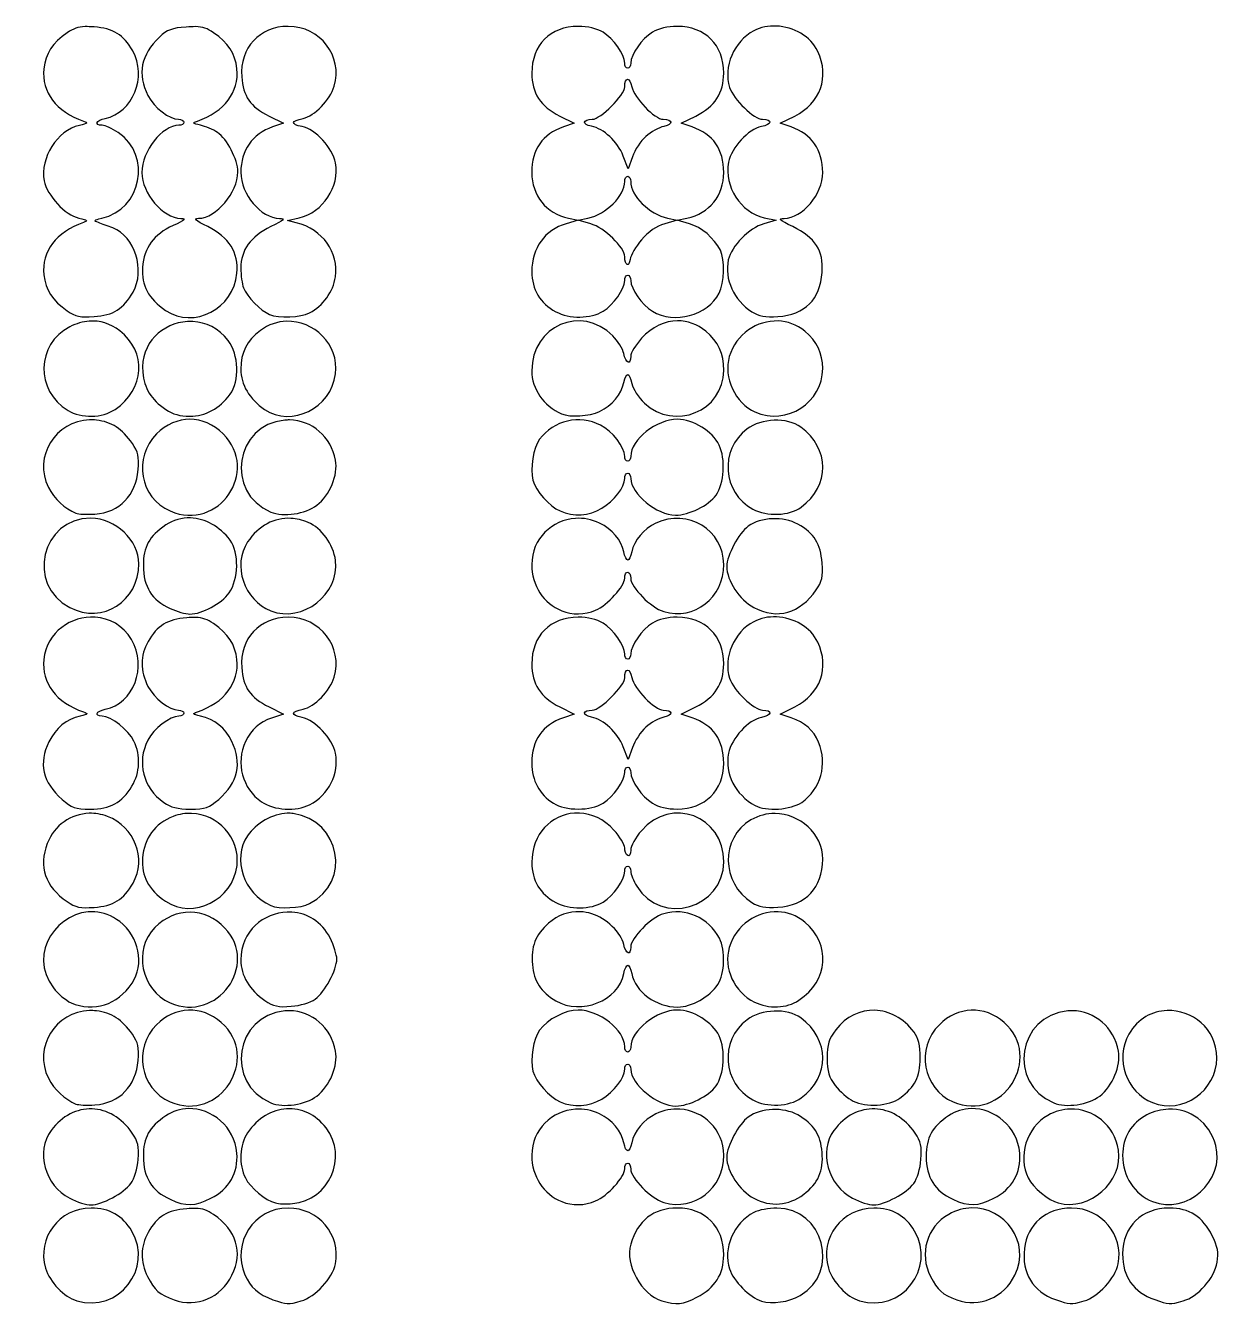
# Model space of a CAD drawing. Extents: x 1 to 209, y 3 to 284.
# Drawn here: x 40.3 to 81.46, y 239.68 to 283.86 of the extents above; entities that cross this region are included whole.
import ezdxf

# ---------------------------------------------------------------- set-up
doc = ezdxf.new("R2010")
doc.units = 0
doc.layers.add('Layer_1', color=7, linetype='CONTINUOUS')

msp = doc.modelspace()

# ---------------------------------------------------------------- linework, layer by layer
at = {"layer": 'Layer_1', "color": 7}
for points in [[(42.342703, 283.829262), (42.342703, 283.829262)], [(46.119079, 283.829262), (46.119079, 283.829262)], [(49.30731, 283.840287), (49.30731, 283.840287)], [(59.260605, 283.839735), (59.260605, 283.839735)], [(66.057639, 283.849657), (66.057639, 283.849657)], [(60.952284, 282.025135), (60.952284, 282.025135)], [(48.649159, 280.763403), (49.141944, 280.516458), (48.765466, 280.387474)], [(58.626705, 280.763403), (59.124452, 280.516458), (58.748524, 280.387474)], [(63.169269, 280.387474), (62.793341, 280.516458), (63.291091, 280.763403)], [(66.565859, 280.387474), (66.18938, 280.516458), (66.687127, 280.763403)], [(61.11875, 279.363867), (60.978189, 278.952109), (60.802904, 279.389774)], [(49.586775, 277.101129), (49.278094, 277.180504), (49.6882, 277.272005)], [(59.687243, 277.063646), (59.260605, 277.183811), (58.844437, 277.065851)], [(58.92877, 277.256571), (59.260605, 277.183811), (59.592986, 277.256571)], [(62.657191, 277.183811), (62.225592, 277.061992)], [(62.32536, 277.256571), (62.657191, 277.183811), (62.989023, 277.256571)], [(63.073909, 277.065851), (62.657191, 277.183811), (62.657191, 277.183811)], [(65.643125, 277.273659), (66.053231, 277.18326), (65.62714, 277.063095)], [(42.48216, 273.724384), (42.48216, 273.724384)], [(46.03695, 273.711155), (46.03695, 273.711155)], [(49.248328, 273.719423), (49.248328, 273.719423)], [(62.669318, 273.734857), (62.669318, 273.734857)], [(66.114414, 273.729345), (66.114414, 273.729345)], [(42.49043, 270.337166), (42.49043, 270.337166)], [(45.93332, 270.355356), (45.93332, 270.355356)], [(49.349203, 270.331654), (49.349203, 270.331654)], [(62.669869, 270.35701), (62.669869, 270.35701)], [(65.984326, 270.320629), (65.984326, 270.320629)], [(42.536731, 266.960972), (42.536731, 266.960972)], [(45.958125, 266.968688), (45.958125, 266.968688)], [(49.40377, 266.95546), (49.40377, 266.95546)], [(59.170756, 266.95546), (59.170756, 266.95546)], [(65.92259, 266.942783), (65.92259, 266.942783)], [(42.681703, 263.563282), (42.681703, 263.563282)], [(46.127348, 263.553359), (46.127348, 263.553359)], [(49.30731, 263.564383), (49.30731, 263.564383)], [(59.260605, 263.563832), (59.260605, 263.563832)], [(66.057639, 263.573755), (66.057639, 263.573755)], [(60.952284, 261.749231), (60.952284, 261.749231)], [(48.649159, 260.4875), (49.141944, 260.240556), (48.765466, 260.111572)], [(58.626705, 260.4875), (59.124452, 260.240556), (58.748524, 260.111572)], [(63.169269, 260.111572), (62.793341, 260.240556), (63.291091, 260.4875)], [(66.565859, 260.111572), (66.18938, 260.240556), (66.687127, 260.4875)], [(61.11875, 259.087966), (60.978189, 258.676206), (60.802904, 259.113871)], [(42.476098, 256.834046), (42.476098, 256.834046)], [(45.992299, 256.831289), (45.992299, 256.831289)], [(49.27534, 256.8368), (49.27534, 256.8368)], [(59.302495, 256.843416), (59.302495, 256.843416)], [(66.013542, 256.826327), (66.013542, 256.826327)], [(42.67178, 253.451787), (42.67178, 253.451787)], [(45.947652, 253.440764), (45.947652, 253.440764)], [(49.27644, 253.442418), (49.27644, 253.442418)], [(59.330057, 253.455095), (59.330057, 253.455095)], [(66.114414, 253.454545), (66.114414, 253.454545)], [(59.253436, 250.082209), (59.253436, 250.082209)], [(42.49043, 250.063467), (42.49043, 250.063467)], [(45.886466, 250.075594), (45.886466, 250.075594)], [(49.349203, 250.057955), (49.349203, 250.057955)], [(65.984326, 250.046381), (65.984326, 250.046381)], [(69.433282, 250.07339), (69.433282, 250.07339)], [(72.747739, 250.075594), (72.747739, 250.075594)], [(76.210473, 250.057955), (76.210473, 250.057955)], [(79.464848, 250.06402), (79.464848, 250.06402)], [(42.575869, 246.690031), (42.575869, 246.690031)], [(45.880954, 246.700504), (45.880954, 246.700504)], [(49.252186, 246.691132), (49.252186, 246.691132)], [(62.74704, 246.680658), (62.74704, 246.680658)], [(65.92259, 246.667981), (65.92259, 246.667981)], [(69.43714, 246.690031), (69.43714, 246.690031)], [(72.741674, 246.700504), (72.741674, 246.700504)], [(76.147634, 246.684519), (76.147634, 246.684519)], [(79.513907, 246.680658), (79.513907, 246.680658)], [(42.542243, 243.287379), (42.542243, 243.287379)], [(46.127348, 243.276353), (46.127348, 243.276353)], [(49.30731, 243.287379), (49.30731, 243.287379)], [(62.657191, 243.286826), (62.657191, 243.286826)], [(66.075828, 243.287379), (66.075828, 243.287379)], [(69.402966, 243.287379), (69.402966, 243.287379)], [(72.759866, 243.292341), (72.759866, 243.292341)], [(76.185669, 243.287379), (76.185669, 243.287379)], [(79.545877, 243.289033), (79.545877, 243.289033)]]:
    msp.add_lwpolyline(points, dxfattribs=at)
for points in [[(42.342703, 283.829262), (42.08515, 283.823925), (41.940034, 283.766991), (41.723138, 283.618147)], [(42.644771, 283.818789), (42.527127, 283.82701), (42.428555, 283.83104), (42.342703, 283.829262)], [(43.970993, 283.00299), (43.657444, 283.554396), (43.302547, 283.772815), (42.644771, 283.818789)], [(45.804336, 283.817135), (45.322357, 283.78341), (45.153656, 283.719798), (44.89483, 283.473728)], [(46.119079, 283.829262), (46.030425, 283.830532), (45.927772, 283.825771), (45.804336, 283.817135)], [(46.746914, 283.618147), (46.52748, 283.7697), (46.385045, 283.825442), (46.119079, 283.829262)], [(49.30731, 283.840287), (48.327237, 283.840287), (47.642836, 283.098311), (47.713194, 282.112227)], [(50.88599, 281.783702), (51.19556, 282.816974), (50.409952, 283.840287), (49.30731, 283.840287)], [(59.260605, 283.839735), (58.300287, 283.839735), (57.665936, 283.201716), (57.665936, 282.234596)], [(60.111129, 283.635234), (59.894495, 283.767314), (59.592921, 283.839735), (59.260605, 283.839735)], [(62.657191, 283.839735), (62.324846, 283.839735), (62.023823, 283.767314), (61.807217, 283.635234)], [(64.251857, 282.234596), (64.251292, 283.201716), (63.617509, 283.839735), (62.657191, 283.839735)], [(65.281528, 283.686497), (64.60823, 283.33832), (64.224608, 282.437943), (64.453603, 281.744015)], [(66.057639, 283.849657), (65.789387, 283.860689), (65.520031, 283.809829), (65.281528, 283.686497)], [(67.479223, 282.982044), (67.233332, 283.500234), (66.647797, 283.825385), (66.057639, 283.849657)], [(41.723138, 283.618147), (41.22002, 283.272932), (40.977425, 282.899641), (40.922222, 282.385629)], [(44.89483, 283.473728), (44.250545, 282.861193), (44.119789, 282.203111), (44.496301, 281.4651)], [(47.547829, 282.385629), (47.492655, 282.899641), (47.250031, 283.272932), (46.746914, 283.618147)], [(60.85582, 282.579657), (60.855256, 282.871955), (60.472063, 283.415157), (60.111129, 283.635234)], [(61.807217, 283.635234), (61.446255, 283.415157), (61.062526, 282.871955), (61.062526, 282.579657)], [(43.028416, 280.681823), (43.970699, 280.870093), (44.475691, 282.11543), (43.970993, 283.00299)], [(66.687127, 280.763403), (67.572684, 281.202569), (67.895106, 282.105631), (67.479223, 282.982044)], [(40.922222, 282.385629), (40.836709, 281.589114), (41.351299, 280.90861), (42.279866, 280.589219)], [(46.190738, 280.589219), (47.119334, 280.90861), (47.633342, 281.589114), (47.547829, 282.385629)], [(60.958897, 282.399961), (60.902311, 282.399961), (60.85582, 282.480597), (60.85582, 282.579657)], [(61.062526, 282.579657), (61.062328, 282.480597), (61.01551, 282.399961), (60.958897, 282.399961)], [(47.713194, 282.112227), (47.761511, 281.435204), (48.002842, 281.087309), (48.649159, 280.763403)], [(57.665936, 282.234596), (57.665372, 281.552183), (57.966926, 281.090583), (58.626705, 280.763403)], [(60.85582, 281.762756), (60.85582, 281.936309), (60.899779, 282.023854), (60.952284, 282.025135)], [(60.952284, 282.025135), (61.004786, 282.026405), (61.066003, 281.941568), (61.100561, 281.768819)], [(63.291091, 280.763403), (63.95087, 281.090583), (64.251857, 281.552183), (64.251857, 282.234596)], [(44.496301, 281.4651), (44.709661, 281.046846), (45.220571, 280.650404), (45.547469, 280.650404)], [(49.81608, 280.681272), (50.208172, 280.760491), (50.745105, 281.313492), (50.88599, 281.783702)], [(59.743467, 280.650404), (60.020186, 280.650404), (60.85582, 281.486009), (60.85582, 281.762756)], [(61.100561, 281.768819), (61.177805, 281.38257), (61.881933, 280.650404), (62.17598, 280.650404)], [(64.453603, 281.744015), (64.590961, 281.32785), (65.291919, 280.650404), (65.584697, 280.650404)], [(42.279866, 280.589219), (42.453941, 280.52936), (42.432368, 280.506417), (42.14151, 280.440942)], [(42.924786, 280.444249), (42.636976, 280.444249), (42.713032, 280.618746), (43.028416, 280.681823)], [(45.547469, 280.650404), (45.646529, 280.650206), (45.727166, 280.603912), (45.727166, 280.547326)], [(46.295468, 280.447556), (46.024789, 280.509081), (46.011555, 280.527581), (46.190738, 280.589219)], [(49.78411, 280.401254), (49.384653, 280.476184), (49.398363, 280.596887), (49.81608, 280.681272)], [(59.711497, 280.411176), (59.386292, 280.4762), (59.409485, 280.650404), (59.743467, 280.650404)], [(62.17598, 280.650404), (62.513179, 280.650404), (62.529113, 280.475181), (62.19803, 280.408971)], [(65.584697, 280.650404), (65.936543, 280.650404), (65.909249, 280.469157), (65.547215, 280.401254)], [(42.14151, 280.440942), (41.387214, 280.271157), (40.787879, 279.325944), (40.935453, 278.539249)], [(42.908251, 277.252162), (44.278609, 277.562747), (44.634497, 279.406244), (43.476003, 280.193446)], [(43.476003, 280.193446), (43.272831, 280.331509), (43.024834, 280.444249), (42.924786, 280.444249)], [(45.559596, 280.444249), (44.982508, 280.444249), (44.286839, 279.559647), (44.286842, 278.827535)], [(45.727166, 280.547326), (45.727166, 280.490713), (45.651968, 280.444249), (45.559596, 280.444249)], [(46.882513, 280.196202), (46.730818, 280.295601), (46.466466, 280.408694), (46.295468, 280.447556)], [(47.579799, 278.849032), (47.579799, 279.265536), (47.208931, 279.982334), (46.882513, 280.196202)], [(48.765466, 280.387474), (48.085367, 280.153653), (47.682878, 279.575007), (47.682878, 278.831944)], [(50.932292, 279.153854), (50.836929, 279.662108), (50.234367, 280.316785), (49.78411, 280.401254)], [(58.748524, 280.387474), (58.026599, 280.139288), (57.665939, 279.619142), (57.665936, 278.828637)], [(60.802904, 279.389774), (60.602244, 279.891143), (60.137963, 280.32586), (59.711497, 280.411176)], [(62.19803, 280.408971), (62.032337, 280.375839), (61.753284, 280.219991), (61.577911, 280.062257)], [(64.251857, 278.828637), (64.252421, 279.619142), (63.891166, 280.139288), (63.169269, 280.387474)], [(65.547215, 280.401254), (65.099271, 280.317209), (64.511329, 279.679273), (64.416672, 279.1748)], [(67.648447, 278.82533), (67.648447, 279.594894), (67.266165, 280.14671), (66.565859, 280.387474)], [(61.577911, 280.062257), (61.402539, 279.904551), (61.196051, 279.590294), (61.11875, 279.363867)], [(44.286842, 278.827535), (44.287686, 278.112496), (45.00646, 277.264659), (45.62464, 277.248854)], [(46.235386, 277.252162), (46.833556, 277.256282), (47.579799, 278.142545), (47.579799, 278.849032)], [(47.682878, 278.831944), (47.682878, 278.076323), (48.369276, 277.25841), (49.010203, 277.250508)], [(49.6882, 277.272005), (50.495468, 277.452119), (51.084438, 278.342804), (50.932292, 279.153854)], [(57.665936, 278.828637), (57.666503, 278.030174), (58.150035, 277.428106), (58.92877, 277.256571)], [(62.989023, 277.256571), (63.767758, 277.428106), (64.251857, 278.030174), (64.251857, 278.828637)], [(64.416672, 279.1748), (64.259587, 278.337391), (64.83072, 277.452419), (65.643125, 277.273659)], [(66.321119, 277.250508), (66.95928, 277.258382), (67.648447, 278.076227), (67.648447, 278.82533)], [(40.935453, 278.539249), (41.029571, 278.037571), (41.654992, 277.36632), (42.127178, 277.26043)], [(59.592986, 277.256571), (60.221749, 277.395058), (60.85582, 278.025607), (60.85582, 278.514444)], [(60.85582, 278.514444), (60.856018, 278.613504), (60.902311, 278.694692), (60.958897, 278.694692)], [(60.958897, 278.694692), (61.01551, 278.694692), (61.062526, 278.613504), (61.062526, 278.514444)], [(61.062526, 278.514444), (61.063655, 278.025607), (61.696625, 277.395058), (62.32536, 277.256571)], [(42.279866, 277.108845), (41.351299, 276.789483), (40.836709, 276.108951), (40.922222, 275.312435)], [(42.127178, 277.26043), (42.426786, 277.193233), (42.451994, 277.168056), (42.279866, 277.108845)], [(42.794149, 277.104436), (42.614429, 277.170391), (42.628795, 277.188859), (42.908251, 277.252162)], [(43.289141, 276.92033), (43.130024, 276.979936), (42.907376, 277.062893), (42.794149, 277.104436)], [(45.62464, 277.248854), (45.828263, 277.243633), (45.772606, 277.192229), (45.357852, 277.003563)], [(46.549028, 276.966081), (46.117623, 277.183279), (46.043588, 277.252162), (46.235386, 277.252162)], [(49.010203, 277.250508), (49.228163, 277.247827), (49.172695, 277.195403), (48.711996, 276.967734)], [(50.929534, 275.243533), (51.055688, 276.084809), (50.489011, 276.868803), (49.586775, 277.101129)], [(58.844437, 277.065851), (58.119521, 276.861296), (57.665936, 276.228889), (57.665936, 275.423229)], [(60.85582, 275.933103), (60.85582, 276.253426), (60.154687, 276.931876), (59.687243, 277.063646)], [(62.225592, 277.061992), (61.936904, 276.980656), (61.675289, 276.8009), (61.434046, 276.519045)], [(64.136654, 276.154141), (63.917311, 276.581058), (63.489058, 276.9487), (63.073909, 277.065851)], [(65.62714, 277.063095), (65.124813, 276.92173), (64.513985, 276.300284), (64.409506, 275.824514)], [(66.619326, 276.967734), (66.158598, 277.195403), (66.103159, 277.247685), (66.321119, 277.250508)], [(43.98312, 274.716571), (44.412126, 275.471487), (44.044791, 276.63729), (43.289141, 276.92033)], [(45.357852, 277.003563), (44.690566, 276.700061), (44.365195, 276.254093), (44.309992, 275.565443)], [(47.547279, 275.368107), (47.606771, 276.082073), (47.286108, 276.594959), (46.549028, 276.966081)], [(48.711996, 276.967734), (48.015866, 276.623734), (47.682878, 276.163936), (47.682878, 275.547253)], [(67.62695, 275.396771), (67.679528, 276.149034), (67.402606, 276.580667), (66.619326, 276.967734)], [(61.434046, 276.519045), (61.235757, 276.287368), (61.059348, 275.98311), (61.042132, 275.842704)], [(64.096965, 274.679088), (64.27976, 275.032572), (64.301161, 275.833903), (64.136654, 276.154141)], [(61.042132, 275.842704), (61.007419, 275.560623), (60.85582, 275.634202), (60.85582, 275.933103)], [(64.409506, 275.824514), (64.265996, 275.171141), (64.600622, 274.435988), (65.218688, 274.047396)], [(40.922222, 275.312435), (40.977425, 274.798424), (41.22002, 274.42516), (41.723138, 274.079917)], [(44.309992, 275.565443), (44.261253, 274.957592), (44.513881, 274.487874), (45.102089, 274.091493)], [(45.102089, 274.091493), (46.072651, 273.437443), (47.446102, 274.154665), (47.547279, 275.368107)], [(47.682878, 275.547253), (47.682878, 275.304598), (47.723902, 274.998668), (47.773827, 274.867604)], [(57.665936, 275.423229), (57.665936, 274.816113), (57.955682, 274.330974), (58.487248, 274.048498)], [(60.85582, 275.118407), (60.856018, 275.217467), (60.902311, 275.298655), (60.958897, 275.298655)], [(60.958897, 275.298655), (61.01551, 275.298655), (61.062526, 275.217467), (61.062526, 275.118407)], [(66.109452, 273.882583), (67.034661, 273.94168), (67.562039, 274.467977), (67.62695, 275.396771)], [(47.773827, 274.867604), (47.884007, 274.578609), (48.378257, 274.070023), (48.660733, 273.954792)], [(50.042631, 274.00826), (50.499154, 274.244338), (50.853758, 274.738158), (50.929534, 275.243533)], [(60.111129, 274.06283), (60.472063, 274.282907), (60.85582, 274.826138), (60.85582, 275.118407)], [(61.062526, 275.118407), (61.06309, 274.826138), (61.446255, 274.282907), (61.807217, 274.06283)], [(42.644771, 273.879275), (43.30932, 273.925701), (43.657492, 274.143604), (43.98312, 274.716571)], [(61.807217, 274.06283), (62.54774, 273.611302), (63.706115, 273.923241), (64.096965, 274.679088)], [(41.723138, 274.079917), (42.012331, 273.881967), (42.174194, 273.846396), (42.644771, 273.879275)], [(48.660733, 273.954792), (48.995957, 273.818027), (49.729477, 273.84632), (50.042631, 274.00826)], [(60.444064, 273.223329), (59.367386, 274.299979), (57.665939, 273.564562), (57.665936, 272.022782)], [(58.487248, 274.048498), (58.961381, 273.796502), (59.684494, 273.802706), (60.111129, 274.06283)], [(65.218688, 274.047396), (65.462359, 273.894093), (65.67514, 273.854925), (66.109452, 273.882583)], [(41.816294, 273.528151), (40.65447, 272.930574), (40.619852, 271.347015), (41.753454, 270.655768)], [(42.48216, 273.724384), (42.263131, 273.708633), (42.039876, 273.643149), (41.816294, 273.528151)], [(43.525062, 273.392001), (43.20098, 273.639192), (42.847212, 273.750634), (42.48216, 273.724384)], [(45.847881, 273.710603), (45.009568, 273.660059), (44.230677, 272.980437), (44.317708, 271.970417)], [(46.03695, 273.711155), (45.973735, 273.714566), (45.910757, 273.714394), (45.847881, 273.710603)], [(47.247418, 273.057413), (46.922117, 273.483902), (46.47944, 273.687272), (46.03695, 273.711155)], [(49.248328, 273.719423), (48.940686, 273.711365), (48.629308, 273.612296), (48.352052, 273.40082)], [(50.931188, 271.910334), (51.064665, 272.948326), (50.171263, 273.743595), (49.248328, 273.719423)], [(62.669318, 273.734857), (62.231606, 273.730942), (61.788015, 273.527549), (61.433493, 273.135135)], [(63.635599, 273.377118), (63.346624, 273.620272), (63.00976, 273.737902), (62.669318, 273.734857)], [(66.114414, 273.729345), (65.401845, 273.754293), (64.677516, 273.291196), (64.44313, 272.508954)], [(67.031636, 273.377118), (66.759822, 273.605833), (66.438309, 273.718004), (66.114414, 273.729345)], [(43.368516, 270.693802), (44.388524, 271.381182), (44.463648, 272.676116), (43.525062, 273.392001)], [(47.313012, 271.213598), (47.647868, 271.665492), (47.615718, 272.57456), (47.247418, 273.057413)], [(48.352052, 273.40082), (47.887007, 273.046123), (47.682878, 272.641357), (47.682878, 272.075699)], [(60.822747, 272.608173), (60.790235, 272.770761), (60.619688, 273.047674), (60.444064, 273.223329)], [(61.433493, 273.135135), (61.229164, 272.908962), (61.061975, 272.631383), (61.061975, 272.518325)], [(64.251857, 272.034909), (64.252704, 272.615497), (64.071181, 273.010596), (63.635599, 273.377118)], [(67.648447, 272.100504), (67.648447, 272.618692), (67.453473, 273.022139), (67.031636, 273.377118)], [(61.061975, 272.518325), (61.061975, 272.207457), (60.89, 272.271962), (60.822747, 272.608173)], [(64.44313, 272.508954), (64.231859, 271.803794), (64.650307, 270.900052), (65.323971, 270.60671)], [(44.317708, 271.970417), (44.365376, 271.417064), (44.600024, 271.037799), (45.108701, 270.691597)], [(47.682878, 272.075699), (47.682878, 271.544049), (47.977227, 271.045381), (48.498125, 270.694353)], [(48.498125, 270.694353), (49.432168, 270.064913), (50.78051, 270.738689), (50.931188, 271.910334)], [(57.665936, 272.022782), (57.665942, 271.395148), (58.062351, 270.823146), (58.691199, 270.544423)], [(60.824401, 271.615434), (60.900064, 271.993781), (61.020748, 271.977537), (61.100561, 271.578503)], [(61.528302, 270.913737), (62.560615, 269.940155), (64.249035, 270.635595), (64.251857, 272.034909)], [(65.323971, 270.60671), (66.415579, 270.13142), (67.648447, 270.923665), (67.648447, 272.100504)], [(59.994269, 270.627656), (60.414332, 270.82699), (60.745604, 271.221423), (60.824401, 271.615434)], [(61.100561, 271.578503), (61.136036, 271.401126), (61.328658, 271.102036), (61.528302, 270.913737)], [(45.93332, 270.460087), (46.47022, 270.460087), (46.948014, 270.720979), (47.313012, 271.213598)], [(41.753454, 270.655768), (42.205094, 270.380376), (42.928757, 270.397441), (43.368516, 270.693802)], [(45.108701, 270.691597), (45.342466, 270.53248), (45.600665, 270.460087), (45.93332, 270.460087)], [(60.026242, 270.154162), (59.301213, 270.524043), (58.415301, 270.318768), (57.934931, 269.669093)], [(58.691199, 270.544423), (58.980533, 270.416181), (59.637236, 270.45821), (59.994269, 270.627656)], [(42.49043, 270.337166), (41.336417, 270.306096), (40.542241, 269.075258), (41.082626, 268.015998)], [(42.725797, 270.327244), (42.645957, 270.336244), (42.567363, 270.339237), (42.49043, 270.337166)], [(43.961073, 269.523572), (43.615999, 270.026351), (43.243562, 270.268908), (42.725797, 270.327244)], [(45.93332, 270.355356), (45.52812, 270.355356), (45.122781, 270.188085), (44.788997, 269.854301)], [(47.077644, 269.854301), (46.74386, 270.188085), (46.338521, 270.355356), (45.93332, 270.355356)], [(49.193207, 270.32559), (47.475518, 270.175392), (47.119444, 267.842874), (48.711996, 267.173189)], [(49.349203, 270.331654), (49.297663, 270.332105), (49.24563, 270.330185), (49.193207, 270.32559)], [(50.934496, 268.950859), (50.78268, 269.76022), (50.122277, 270.324705), (49.349203, 270.331654)], [(60.85582, 269.084254), (60.85582, 269.396024), (60.42601, 269.950229), (60.026242, 270.154162)], [(62.669869, 270.35701), (61.945602, 270.35701), (61.061975, 269.657644), (61.061975, 269.084254)], [(64.095864, 269.471758), (63.874348, 269.938553), (63.200334, 270.35701), (62.669869, 270.35701)], [(65.051119, 270.023524), (64.10003, 269.2981), (64.206001, 267.839761), (65.251211, 267.27241)], [(65.984326, 270.320629), (65.640227, 270.308316), (65.292532, 270.20766), (65.051119, 270.023524)], [(66.894936, 270.08967), (66.668989, 270.257098), (66.328425, 270.332941), (65.984326, 270.320629)], [(66.909817, 267.341312), (67.904876, 268.078307), (67.898199, 269.346297), (66.894936, 270.08967)], [(44.158408, 268.628398), (44.194307, 269.075775), (44.15869, 269.235451), (43.961073, 269.523572)], [(44.788997, 269.854301), (43.975463, 269.040767), (44.220776, 267.660756), (45.259185, 267.208467)], [(45.259185, 267.208467), (46.917777, 266.486006), (48.354954, 268.576965), (47.077644, 269.854301)], [(57.934931, 269.669093), (57.721599, 269.380775), (57.604022, 268.661762), (57.704522, 268.261289)], [(60.958897, 268.916133), (60.902311, 268.916133), (60.85582, 268.991882), (60.85582, 269.084254)], [(61.061975, 269.084254), (61.061975, 268.991882), (61.01551, 268.916133), (60.958897, 268.916133)], [(63.987827, 267.752518), (64.268864, 268.14015), (64.322517, 268.994097), (64.095864, 269.471758)], [(50.293434, 267.405802), (50.733108, 267.74117), (51.028137, 268.451837), (50.934496, 268.950859)], [(42.673434, 267.102634), (43.517843, 267.161308), (44.087627, 267.746905), (44.158408, 268.628398)], [(57.704522, 268.261289), (57.794579, 267.902471), (58.26637, 267.370463), (58.638282, 267.208467)], [(60.064275, 267.301623), (60.485717, 267.556752), (60.85527, 268.033213), (60.85527, 268.324128)], [(60.85527, 268.324128), (60.855552, 268.423188), (60.902311, 268.504375), (60.958897, 268.504375)], [(60.958897, 268.504375), (61.01551, 268.504375), (61.062526, 268.423188), (61.062526, 268.324128)], [(61.062526, 268.324128), (61.064501, 267.802243), (61.963368, 267.064048), (62.598763, 267.064048)], [(41.082626, 268.015998), (41.280577, 267.627971), (41.641251, 267.288737), (42.022449, 267.131849)], [(62.598763, 267.064048), (63.052209, 267.063484), (63.732754, 267.400728), (63.987827, 267.752518)], [(48.711996, 267.173189), (49.142469, 266.992172), (49.896347, 267.102924), (50.293434, 267.405802)], [(64.25241, 265.374023), (64.25241, 266.554671), (63.012619, 267.310208), (61.923524, 266.793403)], [(65.251211, 267.27241), (65.735223, 267.009689), (66.505252, 267.041648), (66.909817, 267.341312)], [(42.536731, 266.960972), (40.840067, 266.960972), (40.302454, 264.671007), (41.816294, 263.892356)], [(42.022449, 267.131849), (42.107369, 267.096854), (42.400327, 267.083725), (42.673434, 267.102634)], [(44.183763, 265.398827), (44.183763, 266.203302), (43.384639, 266.960972), (42.536731, 266.960972)], [(45.958125, 266.968688), (45.659985, 266.980542), (45.364902, 266.903842), (45.108701, 266.729463)], [(47.313012, 266.206908), (46.96094, 266.682083), (46.455022, 266.948938), (45.958125, 266.968688)], [(49.40377, 266.95546), (48.828565, 266.987354), (48.293381, 266.704822), (47.916592, 266.145725)], [(49.988061, 266.817104), (49.791832, 266.899098), (49.595507, 266.944829), (49.40377, 266.95546)], [(59.170756, 266.95546), (58.362681, 266.905665), (57.665939, 266.259509), (57.665936, 265.374023)], [(58.638282, 267.208467), (59.110016, 267.003009), (59.626576, 267.036644), (60.064275, 267.301623)], [(59.994269, 266.793403), (59.721993, 266.922604), (59.440112, 266.972058), (59.170756, 266.95546)], [(65.92259, 266.942783), (65.612253, 266.929236), (65.308107, 266.842126), (65.093562, 266.685916)], [(66.789653, 266.760329), (66.549651, 266.896713), (66.23293, 266.956324), (65.92259, 266.942783)], [(45.108701, 266.729463), (44.529525, 266.335311), (44.338105, 265.987537), (44.338105, 265.332132)], [(50.932292, 265.510725), (50.859591, 266.062329), (50.454941, 266.622032), (49.988061, 266.817104)], [(60.824401, 265.805625), (60.745604, 266.199635), (60.414332, 266.594069), (59.994269, 266.793403)], [(61.923524, 266.793403), (61.503436, 266.594069), (61.172192, 266.199635), (61.093395, 265.805625)], [(65.093562, 266.685916), (64.762967, 266.44518), (64.355486, 265.684405), (64.355486, 265.308428)], [(67.62695, 265.421981), (67.580524, 266.086526), (67.36262, 266.434729), (66.789653, 266.760329)], [(47.281042, 264.40168), (47.613471, 264.867798), (47.629693, 265.779486), (47.313012, 266.206908)], [(47.916592, 266.145725), (47.384095, 265.355531), (47.789722, 264.150979), (48.711996, 263.783215)], [(60.958897, 265.520095), (60.91645, 265.520095), (60.85584, 265.648484), (60.824401, 265.805625)], [(61.093395, 265.805625), (61.061984, 265.648484), (61.001371, 265.520095), (60.958897, 265.520095)], [(41.816294, 263.892356), (42.938692, 263.31507), (44.183763, 264.107378), (44.183763, 265.398827)], [(44.338105, 265.332132), (44.338105, 264.615147), (44.630286, 264.147045), (45.254223, 263.863693)], [(48.711996, 263.783215), (49.793471, 263.351979), (51.084381, 264.356436), (50.932292, 265.510725)], [(57.665936, 265.374023), (57.665942, 264.653114), (58.066576, 264.033828), (58.695057, 263.783215)], [(60.85582, 264.906042), (60.85582, 265.017294), (60.902311, 265.108339), (60.958897, 265.108339)], [(60.958897, 265.108339), (61.01551, 265.108339), (61.061975, 265.015764), (61.061975, 264.902734)], [(62.195273, 263.75786), (63.245873, 263.443098), (64.25241, 264.23376), (64.25241, 265.374023)], [(64.355486, 265.308428), (64.355486, 264.821398), (64.790216, 264.162237), (65.28704, 263.896214)], [(67.426307, 264.500347), (67.624257, 264.789569), (67.659829, 264.951398), (67.62695, 265.421981)], [(59.857569, 263.806368), (60.263066, 263.975786), (60.85582, 264.628956), (60.85582, 264.906042)], [(61.061975, 264.902734), (61.061975, 264.587689), (61.751873, 263.890702), (62.195273, 263.75786)], [(45.93332, 263.67187), (46.354057, 263.67187), (47.016515, 264.030811), (47.281042, 264.40168)], [(65.28704, 263.896214), (66.08268, 263.470205), (66.872615, 263.693417), (67.426307, 264.500347)], [(45.254223, 263.863693), (45.486238, 263.75834), (45.791814, 263.67187), (45.93332, 263.67187)], [(58.695057, 263.783215), (59.060788, 263.637362), (59.472308, 263.6454), (59.857569, 263.806368)], [(42.681703, 263.563282), (41.872146, 263.612391), (41.025163, 263.068524), (40.922222, 262.109727)], [(43.929653, 262.79599), (43.639565, 263.290994), (43.167435, 263.533815), (42.681703, 263.563282)], [(45.825833, 263.542886), (45.168086, 263.496912), (44.813186, 263.278494), (44.499609, 262.727089)], [(46.127348, 263.553359), (46.041496, 263.555052), (45.943486, 263.551098), (45.825833, 263.542886)], [(46.746914, 263.342243), (46.53002, 263.490728), (46.384907, 263.547909), (46.127348, 263.553359)], [(47.547829, 262.109727), (47.492626, 262.623739), (47.250031, 262.997028), (46.746914, 263.342243)], [(49.30731, 263.564383), (48.327237, 263.564383), (47.642836, 262.822466), (47.713194, 261.836325)], [(50.88599, 261.507798), (51.19556, 262.541042), (50.409952, 263.564383), (49.30731, 263.564383)], [(59.260605, 263.563832), (58.300287, 263.563832), (57.665939, 262.925813), (57.665936, 261.958693)], [(60.111129, 263.359331), (59.894495, 263.491411), (59.592921, 263.563832), (59.260605, 263.563832)], [(60.85582, 262.303755), (60.855256, 262.596025), (60.472063, 263.139283), (60.111129, 263.359331)], [(61.807217, 263.359331), (61.446255, 263.139283), (61.062526, 262.596025), (61.062526, 262.303755)], [(62.657191, 263.563832), (62.324846, 263.563832), (62.023823, 263.491411), (61.807217, 263.359331)], [(64.251857, 261.958693), (64.251292, 262.925813), (63.617509, 263.563832), (62.657191, 263.563832)], [(65.281528, 263.410594), (64.60823, 263.062388), (64.224608, 262.162012), (64.453603, 261.468112)], [(66.057639, 263.573755), (65.789387, 263.58479), (65.520031, 263.533917), (65.281528, 263.410594)], [(67.479223, 262.706142), (67.233332, 263.224313), (66.647797, 263.549476), (66.057639, 263.573755)], [(43.028416, 260.405368), (44.007106, 260.601117), (44.480268, 261.856416), (43.929653, 262.79599)], [(44.499609, 262.727089), (44.229805, 262.252617), (44.228326, 261.71447), (44.496301, 261.189198)], [(66.687127, 260.4875), (67.572684, 260.926666), (67.895106, 261.829729), (67.479223, 262.706142)], [(40.922222, 262.109727), (40.836709, 261.313212), (41.351299, 260.632706), (42.279866, 260.313315)], [(46.190738, 260.313315), (47.119306, 260.632678), (47.633342, 261.313183), (47.547829, 262.109727)], [(60.958897, 262.124059), (60.902311, 262.124059), (60.85582, 262.204695), (60.85582, 262.303755)], [(61.062526, 262.303755), (61.062328, 262.204695), (61.01551, 262.124059), (60.958897, 262.124059)], [(47.713194, 261.836325), (47.761511, 261.15933), (48.002842, 260.811406), (48.649159, 260.4875)], [(57.665936, 261.958693), (57.665372, 261.27628), (57.966926, 260.814708), (58.626705, 260.4875)], [(60.85582, 261.486855), (60.85582, 261.660407), (60.899779, 261.747947), (60.952284, 261.749231)], [(60.952284, 261.749231), (61.004786, 261.750642), (61.066003, 261.665679), (61.100561, 261.492917)], [(63.291091, 260.4875), (63.95087, 260.814708), (64.251857, 261.27628), (64.251857, 261.958693)], [(44.496301, 261.189198), (44.709661, 260.770916), (45.220571, 260.374501), (45.547469, 260.374501)], [(49.81608, 260.405368), (50.208172, 260.484587), (50.745105, 261.03756), (50.88599, 261.507798)], [(59.743467, 260.374501), (60.020186, 260.374501), (60.85582, 261.210107), (60.85582, 261.486855)], [(61.100561, 261.492917), (61.177805, 261.106667), (61.881933, 260.373951), (62.17598, 260.373951)], [(64.453603, 261.468112), (64.590961, 261.051947), (65.291919, 260.374501), (65.584697, 260.374501)], [(42.279866, 260.313315), (42.457638, 260.252186), (42.441749, 260.23254), (42.165764, 260.17)], [(42.924786, 260.168346), (42.636976, 260.168346), (42.713032, 260.342319), (43.028416, 260.405368)], [(45.547469, 260.374501), (45.646529, 260.374275), (45.727166, 260.328039), (45.727166, 260.271425)], [(45.727166, 260.271425), (45.727166, 260.214808), (45.651968, 260.168346), (45.559596, 260.168346)], [(46.295468, 260.171654), (46.024789, 260.233178), (46.011527, 260.251678), (46.190738, 260.313315)], [(49.78411, 260.125352), (49.384653, 260.200282), (49.398363, 260.320983), (49.81608, 260.405368)], [(59.711497, 260.135273), (59.386292, 260.200297), (59.409485, 260.374501), (59.743467, 260.374501)], [(62.17598, 260.373951), (62.513179, 260.373951), (62.529113, 260.199278), (62.19803, 260.133068)], [(65.584697, 260.374501), (65.936543, 260.374501), (65.909249, 260.193255), (65.547215, 260.125352)], [(42.165764, 260.17), (41.698714, 260.064138), (41.332712, 259.76165), (41.097508, 259.286952)], [(44.01454, 259.310103), (43.834454, 259.689582), (43.22651, 260.168346), (42.924786, 260.168346)], [(45.559596, 260.168346), (45.247825, 260.168346), (44.693098, 259.738536), (44.489136, 259.338768)], [(47.369236, 259.304041), (47.141567, 259.774336), (46.788059, 260.059724), (46.295468, 260.171654)], [(48.765466, 260.111572), (48.297965, 259.950874), (48.052409, 259.733047), (47.844383, 259.294671)], [(50.928984, 258.896142), (50.836895, 259.387011), (50.226409, 260.042379), (49.78411, 260.125352)], [(58.748524, 260.111572), (58.026599, 259.863385), (57.665936, 259.343267), (57.665936, 258.552734)], [(60.802904, 259.113871), (60.602244, 259.615239), (60.137963, 260.049957), (59.711497, 260.135273)], [(62.19803, 260.133068), (62.032337, 260.099907), (61.753284, 259.944061), (61.577911, 259.786353)], [(64.251857, 258.552734), (64.252421, 259.343267), (63.891166, 259.863385), (63.169269, 260.111572)], [(65.547215, 260.125352), (65.099271, 260.041307), (64.511329, 259.403369), (64.416672, 258.898897)], [(67.508436, 259.270967), (67.330839, 259.690603), (67.043125, 259.947488), (66.565859, 260.111572)], [(61.577911, 259.786353), (61.402539, 259.628653), (61.196051, 259.314393), (61.11875, 259.087966)], [(41.097508, 259.286952), (40.733808, 258.55292), (40.883851, 257.893353), (41.547299, 257.310846)], [(43.945638, 257.770008), (44.226731, 258.234348), (44.252396, 258.808876), (44.01454, 259.310103)], [(44.489136, 259.338768), (44.1041, 258.583993), (44.328904, 257.709352), (45.036492, 257.209424)], [(46.922752, 257.310846), (47.589417, 257.896203), (47.735419, 258.547572), (47.369236, 259.304041)], [(47.844383, 259.294671), (47.498773, 258.566396), (47.734231, 257.674924), (48.390088, 257.229267)], [(66.928007, 257.209424), (67.576835, 257.652315), (67.823289, 258.527114), (67.508436, 259.270967)], [(50.042631, 257.128945), (50.700886, 257.469334), (51.06177, 258.188385), (50.928984, 258.896142)], [(57.665936, 258.552734), (57.666503, 257.962861), (57.931248, 257.475814), (58.41063, 257.183516)], [(62.657191, 256.979015), (63.603341, 256.979015), (64.251857, 257.618324), (64.251857, 258.552734)], [(64.416672, 258.898897), (64.282645, 258.184451), (64.641262, 257.479584), (65.332791, 257.098076)], [(60.111129, 257.183516), (60.472063, 257.403593), (60.85582, 257.946244), (60.85582, 258.238542)], [(60.85582, 258.238542), (60.856018, 258.337602), (60.902311, 258.418789), (60.958897, 258.418789)], [(60.958897, 258.418789), (61.01551, 258.418789), (61.062526, 258.33763), (61.062526, 258.238542)], [(61.062526, 258.238542), (61.06309, 257.946244), (61.446255, 257.403593), (61.807217, 257.183516)], [(42.514684, 256.978465), (43.211914, 256.979311), (43.5954, 257.191452), (43.945638, 257.770008)], [(41.547299, 257.310846), (41.880378, 257.018408), (41.997935, 256.978465), (42.514684, 256.978465)], [(45.036492, 257.209424), (45.284283, 257.034362), (45.50795, 256.977911), (45.953714, 256.977911)], [(45.953714, 256.977911), (46.471623, 256.977911), (46.589758, 257.018492), (46.922752, 257.310846)], [(48.390088, 257.229267), (48.822254, 256.935587), (49.579843, 256.889621), (50.042631, 257.128945)], [(58.41063, 257.183516), (58.627236, 257.051436), (58.92826, 256.979015), (59.260605, 256.979015)], [(59.260605, 256.979015), (59.592921, 256.979015), (59.894495, 257.051436), (60.111129, 257.183516)], [(64.25241, 255.169925), (64.25241, 256.7491), (62.449089, 257.431107), (61.427981, 256.238182)], [(61.807217, 257.183516), (62.023823, 257.051464), (62.324846, 256.979015), (62.657191, 256.979015)], [(65.332791, 257.098076), (65.702304, 256.894227), (66.552933, 256.953392), (66.928007, 257.209424)], [(42.476098, 256.834046), (41.852579, 256.815222), (41.281443, 256.430101), (41.041836, 255.802721)], [(43.106687, 256.726008), (42.897589, 256.805869), (42.683938, 256.840322), (42.476098, 256.834046)], [(43.98312, 254.442323), (44.457451, 255.276995), (44.037625, 256.370459), (43.106687, 256.726008)], [(45.363364, 256.726008), (44.733557, 256.485493), (44.366267, 255.987379), (44.311093, 255.299463)], [(45.992299, 256.831289), (45.785953, 256.838909), (45.57329, 256.806171), (45.363364, 256.726008)], [(47.551137, 255.045903), (47.659668, 256.00878), (46.886478, 256.798254), (45.992299, 256.831289)], [(49.27534, 256.8368), (48.784535, 256.816593), (48.202235, 256.496299), (47.914938, 256.063997)], [(49.479287, 256.826327), (49.414029, 256.836233), (49.345452, 256.839679), (49.27534, 256.8368)], [(50.042631, 253.73401), (51.486875, 254.480854), (51.104718, 256.579242), (49.479287, 256.826327)], [(59.127209, 256.840658), (58.353006, 256.783994), (57.665939, 256.140521), (57.665936, 255.147325)], [(59.302495, 256.843416), (59.243699, 256.845862), (59.185274, 256.844911), (59.127209, 256.840658)], [(60.484853, 256.258025), (60.137418, 256.642592), (59.714065, 256.826282), (59.302495, 256.843416)], [(66.013542, 256.826327), (65.732973, 256.829855), (65.447127, 256.761619), (65.18341, 256.605841)], [(67.648447, 255.255916), (67.648447, 256.156388), (66.855247, 256.815747), (66.013542, 256.826327)], [(65.18341, 256.605841), (64.133713, 255.985771), (64.152904, 254.443226), (65.218688, 253.773145)], [(47.914938, 256.063997), (47.379788, 255.258676), (47.76658, 254.096279), (48.711996, 253.667865)], [(60.85582, 255.647279), (60.85582, 255.756979), (60.689069, 256.031993), (60.484853, 256.258025)], [(61.427981, 256.238182), (61.226559, 256.002865), (61.061975, 255.700376), (61.061975, 255.5657)], [(41.041836, 255.802721), (40.736162, 255.002339), (40.967375, 254.324224), (41.723138, 253.805669)], [(60.958897, 255.384349), (60.902311, 255.419345), (60.85582, 255.537579), (60.85582, 255.647279)], [(61.061975, 255.5657), (61.061975, 255.428709), (61.016498, 255.348761), (60.958897, 255.384349)], [(44.311093, 255.299463), (44.261535, 254.682017), (44.510438, 254.215938), (45.102089, 253.817243)], [(45.102089, 253.817243), (46.05123, 253.177586), (47.417843, 253.863392), (47.551137, 255.045903)], [(57.665936, 255.147325), (57.665936, 254.541958), (57.956275, 254.055864), (58.487248, 253.773699)], [(60.85582, 254.844159), (60.856018, 254.943219), (60.902311, 255.023853), (60.958897, 255.023853)], [(60.958897, 255.023853), (61.01551, 255.023858), (61.062526, 254.943219), (61.062526, 254.844159)], [(61.267027, 254.32822), (62.101643, 252.959329), (64.25241, 253.565746), (64.25241, 255.169925)], [(66.106698, 253.608333), (67.068596, 253.669717), (67.648447, 254.289446), (67.648447, 255.255916)], [(60.111129, 253.78858), (60.472063, 254.008657), (60.85582, 254.551861), (60.85582, 254.844159)], [(61.062526, 254.844159), (61.062751, 254.745099), (61.154533, 254.512709), (61.267027, 254.32822)], [(42.644771, 253.605026), (43.30932, 253.651479), (43.657492, 253.869327), (43.98312, 254.442323)], [(41.723138, 253.805669), (42.012331, 253.60769), (42.174194, 253.572147), (42.644771, 253.605026)], [(48.711996, 253.667865), (48.988969, 253.542361), (49.744576, 253.57986), (50.042631, 253.73401)], [(58.487248, 253.773699), (58.961381, 253.521702), (59.684494, 253.528464), (60.111129, 253.78858)], [(65.218688, 253.773145), (65.461851, 253.620181), (65.675603, 253.580676), (66.106698, 253.608333)], [(42.67178, 253.451787), (41.437235, 253.536265), (40.338225, 252.04163), (41.251299, 250.84454)], [(43.525062, 253.117752), (43.248803, 253.328465), (42.956675, 253.432294), (42.67178, 253.451787)], [(45.947652, 253.440764), (45.519825, 253.444771), (45.088381, 253.2716), (44.737184, 252.920417)], [(47.137173, 252.897816), (46.799861, 253.255505), (46.375481, 253.436748), (45.947652, 253.440764)], [(49.27644, 253.442418), (48.469894, 253.416177), (47.682878, 252.805549), (47.682878, 251.800347)], [(49.437948, 253.43966), (49.384232, 253.443163), (49.330212, 253.444167), (49.27644, 253.442418)], [(50.744326, 252.556062), (50.455816, 253.128206), (49.953604, 253.406059), (49.437948, 253.43966)], [(59.330057, 253.455095), (58.935081, 253.472452), (58.555628, 253.338052), (58.241957, 253.062631)], [(59.728585, 253.386744), (59.595306, 253.426678), (59.461716, 253.449307), (59.330057, 253.455095)], [(60.822747, 252.333925), (60.743104, 252.732222), (60.21381, 253.241371), (59.728585, 253.386744)], [(62.195273, 253.388398), (61.751873, 253.255556), (61.061975, 252.558568), (61.061975, 252.243524)], [(64.101376, 252.545592), (63.735926, 253.252299), (62.930038, 253.608531), (62.195273, 253.388398)], [(66.114414, 253.454545), (65.401845, 253.479493), (64.677516, 253.016415), (64.44313, 252.234154)], [(67.031636, 253.102317), (66.759822, 253.331033), (66.438309, 253.443199), (66.114414, 253.454545)], [(43.949496, 251.001085), (44.387589, 251.651184), (44.196299, 252.605801), (43.525062, 253.117752)], [(44.737184, 252.920417), (43.975833, 252.159066), (44.256421, 250.766471), (45.259185, 250.329704)], [(45.259185, 250.329704), (46.865763, 249.629906), (48.330352, 251.632639), (47.137173, 252.897816)], [(58.241957, 253.062631), (57.789019, 252.664952), (57.628564, 252.253497), (57.687436, 251.641047)], [(66.8332, 250.419552), (67.846321, 251.102304), (67.937851, 252.339781), (67.031636, 253.102317)], [(50.975839, 251.831767), (50.975839, 251.977591), (50.871693, 252.30353), (50.744326, 252.556062)], [(61.061975, 252.243524), (61.061975, 251.932628), (60.89, 251.997739), (60.822747, 252.333925)], [(64.051214, 250.963603), (64.292996, 251.330351), (64.318151, 252.126379), (64.101376, 252.545592)], [(64.44313, 252.234154), (64.231576, 251.528006), (64.612004, 250.697852), (65.303025, 250.357266)], [(47.682878, 251.800347), (47.682878, 251.266072), (47.976638, 250.771215), (48.508598, 250.409632)], [(50.234452, 250.457034), (50.565894, 250.698419), (50.975839, 251.459121), (50.975839, 251.831767)], [(57.687436, 251.641047), (57.742667, 251.06633), (57.979321, 250.700067), (58.488902, 250.401363)], [(60.824401, 251.340633), (60.85584, 251.497802), (60.91645, 251.626162), (60.958897, 251.626162)], [(60.958897, 251.626162), (61.001371, 251.626162), (61.061984, 251.497802), (61.093395, 251.340633)], [(41.85543, 250.333562), (42.631964, 249.995573), (43.447027, 250.255483), (43.949496, 251.001085)], [(58.488902, 250.401363), (59.365456, 249.887549), (60.635989, 250.398541), (60.824401, 251.340633)], [(61.093395, 251.340633), (61.221552, 250.699847), (61.925584, 250.185839), (62.672626, 250.185839)], [(62.672626, 250.185839), (63.147239, 250.186403), (63.771165, 250.538746), (64.051214, 250.963603)], [(41.251299, 250.84454), (41.407114, 250.640267), (41.678758, 250.410439), (41.85543, 250.333562)], [(47.009843, 249.66053), (46.677371, 249.952446), (46.279672, 250.089858), (45.886466, 250.075594)], [(48.508598, 250.409632), (48.802956, 250.210158), (48.96288, 250.174688), (49.410936, 250.210643)], [(49.410936, 250.210643), (49.73064, 250.236325), (50.07082, 250.337824), (50.234452, 250.457034)], [(59.253436, 250.082209), (58.813994, 250.082209), (58.211057, 249.767729), (57.934931, 249.394293)], [(60.85582, 248.821579), (60.854692, 249.397425), (59.984112, 250.082209), (59.253436, 250.082209)], [(62.669869, 250.082209), (61.945602, 250.082209), (61.061975, 249.382843), (61.061975, 248.809452)], [(64.095864, 249.196957), (63.874348, 249.663753), (63.200334, 250.082209), (62.669869, 250.082209)], [(65.303025, 250.357266), (65.795107, 250.114752), (66.418474, 250.140068), (66.8332, 250.419552)], [(69.433282, 250.07339), (68.941185, 250.088856), (68.451298, 249.867881), (68.099342, 249.40642)], [(73.871116, 249.66053), (73.538644, 249.952446), (73.140945, 250.089858), (72.747739, 250.075594)], [(81.170309, 248.436281), (81.170309, 249.469214), (80.307953, 250.092124), (79.464848, 250.06402)], [(42.49043, 250.063467), (41.336417, 250.032394), (40.542241, 248.801558), (41.082626, 247.742299)], [(42.725797, 250.052994), (42.645957, 250.061997), (42.567363, 250.065527), (42.49043, 250.063467)], [(43.961073, 249.249874), (43.615999, 249.752625), (43.243565, 249.99463), (42.725797, 250.052994)], [(45.886466, 250.075594), (45.49326, 250.061342), (45.104423, 249.895477), (44.788997, 249.580051)], [(45.259185, 246.933668), (46.951925, 246.196334), (48.395074, 248.444293), (47.009843, 249.66053)], [(49.193207, 250.051893), (47.475518, 249.901694), (47.119444, 247.568625), (48.711996, 246.89894)], [(49.349203, 250.057955), (49.297663, 250.05852), (49.24563, 250.05655), (49.193207, 250.051893)], [(50.934496, 248.67716), (50.78268, 249.486546), (50.122274, 250.051007), (49.349203, 250.057955)], [(65.051119, 249.749825), (64.10003, 249.024401), (64.206001, 247.565512), (65.251211, 246.998158)], [(65.984326, 250.046381), (65.640227, 250.034076), (65.292532, 249.933964), (65.051119, 249.749825)], [(66.894936, 249.815422), (66.668989, 249.982836), (66.328425, 250.058689), (65.984326, 250.046381)], [(66.909817, 247.067063), (67.904876, 247.804058), (67.898199, 249.072049), (66.894936, 249.815422)], [(70.781003, 249.322634), (70.41973, 249.806504), (69.925379, 250.057919), (69.433282, 250.07339)], [(72.747739, 250.075594), (72.354533, 250.061342), (71.965696, 249.895477), (71.65027, 249.580051)], [(72.120455, 246.933668), (73.808596, 246.198338), (75.252622, 248.447567), (73.871116, 249.66053)], [(76.054481, 250.05134), (74.336791, 249.901141), (73.980717, 247.568625), (75.573269, 246.89894)], [(76.210473, 250.057955), (76.158934, 250.05852), (76.106901, 250.055968), (76.054481, 250.05134)], [(77.795769, 248.67716), (77.64395, 249.486546), (76.98357, 250.051007), (76.210473, 250.057955)], [(79.464848, 250.06402), (78.958985, 250.047143), (78.459911, 249.796022), (78.157917, 249.258693)], [(44.158408, 248.354149), (44.194307, 248.801499), (44.15869, 248.961725), (43.961073, 249.249874)], [(44.788997, 249.580051), (43.975463, 248.766546), (44.220776, 247.385957), (45.259185, 246.933668)], [(57.934931, 249.394293), (57.721599, 249.105974), (57.604022, 248.386963), (57.704522, 247.986489)], [(63.987827, 247.478269), (64.268864, 247.865901), (64.322517, 248.719296), (64.095864, 249.196957)], [(68.099342, 249.40642), (67.853295, 249.08384), (67.802785, 248.918585), (67.802785, 248.435731)], [(70.99322, 248.435731), (70.99322, 248.883643), (70.938765, 249.111306), (70.781003, 249.322634)], [(71.65027, 249.580051), (70.836736, 248.766546), (71.082047, 247.385957), (72.120455, 246.933668)], [(78.157917, 249.258693), (77.669757, 248.390126), (78.056373, 247.268491), (78.969306, 246.904452)], [(60.958897, 248.641332), (60.902311, 248.641332), (60.85582, 248.722519), (60.85582, 248.821579)], [(61.061975, 248.809452), (61.061975, 248.717081), (61.01551, 248.641332), (60.958897, 248.641332)], [(42.673434, 246.828938), (43.517843, 246.887584), (44.087627, 247.472627), (44.158408, 248.354149)], [(50.293434, 247.132104), (50.733108, 247.467468), (51.028137, 248.178135), (50.934496, 248.67716)], [(67.802785, 248.435731), (67.802785, 247.963006), (67.855002, 247.785702), (68.078945, 247.492047)], [(70.299792, 247.064306), (70.824245, 247.455861), (70.99322, 247.789809), (70.99322, 248.435731)], [(77.154704, 247.132104), (77.594378, 247.467468), (77.88941, 248.178135), (77.795769, 248.67716)], [(78.969306, 246.904452), (79.997526, 246.49444), (81.170309, 247.310609), (81.170309, 248.436281)], [(57.704522, 247.986489), (57.794579, 247.627672), (58.26637, 247.095663), (58.638282, 246.933668)], [(60.064275, 247.027374), (60.485717, 247.282503), (60.85527, 247.758965), (60.85527, 248.049879)], [(60.85527, 248.049879), (60.855552, 248.148939), (60.902311, 248.230126), (60.958897, 248.230126)], [(60.958897, 248.230126), (61.01551, 248.230126), (61.061975, 248.151505), (61.061975, 248.055941)], [(61.061975, 248.055941), (61.061975, 247.535498), (61.976006, 246.789249), (62.613094, 246.789249)], [(41.082626, 247.742299), (41.280577, 247.354272), (41.641251, 247.014488), (42.022449, 246.8576)], [(62.613094, 246.789249), (63.054546, 246.789249), (63.736, 247.13091), (63.987827, 247.478269)], [(68.078945, 247.492047), (68.23064, 247.293196), (68.508375, 247.052083), (68.696307, 246.956268)], [(48.711996, 246.89894), (49.142469, 246.717923), (49.896347, 246.829223), (50.293434, 247.132104)], [(58.638282, 246.933668), (59.110016, 246.72821), (59.626576, 246.762396), (60.064275, 247.027374)], [(65.251211, 246.998158), (65.735223, 246.735438), (66.505252, 246.767399), (66.909817, 247.067063)], [(68.696307, 246.956268), (69.131606, 246.734329), (69.930109, 246.788292), (70.299792, 247.064306)], [(75.573269, 246.89894), (76.003743, 246.717923), (76.757617, 246.829223), (77.154704, 247.132104)], [(42.575869, 246.690031), (42.064477, 246.706795), (41.549506, 246.462012), (41.171371, 245.951402)], [(42.022449, 246.8576), (42.107369, 246.822633), (42.400327, 246.810029), (42.673434, 246.828938)], [(43.958868, 245.8599), (43.595253, 246.394835), (43.087259, 246.673261), (42.575869, 246.690031)], [(45.880954, 246.700504), (45.615245, 246.695227), (45.348731, 246.617483), (45.108701, 246.45411)], [(47.547279, 245.175291), (47.471607, 246.082748), (46.678085, 246.716326), (45.880954, 246.700504)], [(49.252186, 246.691132), (48.755684, 246.65998), (48.262131, 246.383114), (47.916592, 245.870373)], [(50.605972, 246.039596), (50.248524, 246.508226), (49.748694, 246.72228), (49.252186, 246.691132)], [(59.170756, 246.680108), (58.362681, 246.630313), (57.665936, 245.984159), (57.665936, 245.098673)], [(59.994269, 246.51805), (59.721993, 246.647252), (59.440112, 246.696705), (59.170756, 246.680108)], [(62.74704, 246.680658), (62.477656, 246.697264), (62.195797, 246.647252), (61.923524, 246.51805)], [(64.25241, 245.098673), (64.25241, 245.984159), (63.555194, 246.630849), (62.74704, 246.680658)], [(65.92259, 246.667981), (65.612253, 246.654434), (65.308107, 246.567877), (65.093562, 246.411667)], [(66.789653, 246.48553), (66.549651, 246.621914), (66.23293, 246.681525), (65.92259, 246.667981)], [(69.43714, 246.690031), (68.92575, 246.706795), (68.41078, 246.462577), (68.032644, 245.951952)], [(70.820139, 245.860453), (70.456524, 246.395391), (69.948529, 246.673264), (69.43714, 246.690031)], [(72.741674, 246.700504), (72.475965, 246.695227), (72.21001, 246.618025), (71.969974, 246.45466)], [(74.407999, 245.175841), (74.33233, 246.083298), (73.538808, 246.716314), (72.741674, 246.700504)], [(76.147634, 246.684519), (75.887255, 246.679242), (75.62084, 246.610187), (75.367665, 246.467891)], [(77.793012, 245.273958), (77.653989, 246.143316), (76.928774, 246.700312), (76.147634, 246.684519)], [(79.513907, 246.680658), (79.268503, 246.672053), (79.015723, 246.608249), (78.769766, 246.482773)], [(81.133927, 245.437119), (80.919086, 246.235018), (80.250115, 246.706453), (79.513907, 246.680658)], [(45.108701, 246.45411), (44.529525, 246.059959), (44.338105, 245.712738), (44.338105, 245.05733)], [(60.824401, 245.530273), (60.745604, 245.924283), (60.414335, 246.318717), (59.994269, 246.51805)], [(61.923524, 246.51805), (61.503464, 246.318717), (61.172192, 245.924283), (61.093395, 245.530273)], [(65.093562, 246.411667), (64.762967, 246.170931), (64.355486, 245.410156), (64.355486, 245.03418)], [(67.6275, 245.192379), (67.576023, 245.813155), (67.344389, 246.170288), (66.789653, 246.48553)], [(71.969974, 246.45466), (71.390826, 246.060481), (71.199375, 245.713285), (71.199375, 245.057881)], [(75.367665, 246.467891), (74.647603, 246.063213), (74.327266, 245.036014), (74.697937, 244.319254)], [(78.769766, 246.482773), (78.241305, 246.213166), (77.940188, 245.710785), (77.940188, 245.098673)], [(41.171371, 245.951402), (40.637943, 245.231086), (40.962524, 244.052755), (41.812436, 243.624172)], [(44.158408, 244.957562), (44.194363, 245.405618), (44.158972, 245.565539), (43.958868, 245.8599)], [(47.916592, 245.870373), (47.640268, 245.460304), (47.605005, 244.76827), (47.837217, 244.319254)], [(49.455036, 243.440617), (50.718091, 243.553817), (51.373419, 245.033418), (50.605972, 246.039596)], [(68.032644, 245.951952), (67.499216, 245.231636), (67.823794, 244.052783), (68.673706, 243.624172)], [(71.019678, 244.958112), (71.055634, 245.406196), (71.020243, 245.566095), (70.820139, 245.860453)], [(61.093395, 245.530273), (61.020243, 245.164456), (60.897581, 245.164456), (60.824401, 245.530273)], [(75.727608, 243.461564), (76.805217, 243.173666), (77.965958, 244.192455), (77.793012, 245.273958)], [(78.969306, 243.507865), (80.135617, 243.042791), (81.460628, 244.22379), (81.133927, 245.437119)], [(43.911464, 244.134596), (44.030674, 244.298229), (44.132726, 244.63786), (44.158408, 244.957562)], [(44.338105, 245.05733), (44.338105, 244.340345), (44.630286, 243.872245), (45.254223, 243.588894)], [(46.657065, 243.624172), (47.281002, 243.939075), (47.603497, 244.50061), (47.547279, 245.175291)], [(57.665936, 245.098673), (57.665942, 244.377764), (58.066576, 243.758479), (58.695057, 243.507865)], [(60.85582, 244.630689), (60.85582, 244.741941), (60.902311, 244.832986), (60.958897, 244.832986)], [(60.958897, 244.832986), (61.01551, 244.832986), (61.061975, 244.740412), (61.061975, 244.627382)], [(62.195273, 243.482508), (63.245873, 243.167745), (64.25241, 243.95841), (64.25241, 245.098673)], [(64.355486, 245.03418), (64.355486, 244.547149), (64.790216, 243.887988), (65.28704, 243.621965)], [(66.995808, 243.758668), (67.495341, 244.139696), (67.680078, 244.558254), (67.6275, 245.192379)], [(70.772734, 244.134596), (70.891945, 244.298257), (70.993996, 244.638411), (71.019678, 244.958112)], [(71.199375, 245.057881), (71.199375, 244.340867), (71.491557, 243.872245), (72.115494, 243.588894)], [(73.518339, 243.624172), (74.142304, 243.939104), (74.464246, 244.501161), (74.407999, 245.175841)], [(77.940188, 245.098673), (77.940188, 244.377764), (78.340825, 243.758479), (78.969306, 243.507865)], [(59.857569, 243.531016), (60.263066, 243.700434), (60.85582, 244.353603), (60.85582, 244.630689)], [(61.061975, 244.627382), (61.061975, 244.312337), (61.751873, 243.61535), (62.195273, 243.482508)], [(42.536731, 243.392659), (42.909377, 243.392659), (43.670079, 243.803154), (43.911464, 244.134596)], [(47.837217, 244.319254), (48.005365, 243.994106), (48.539383, 243.548909), (48.866338, 243.461564)], [(69.398004, 243.392659), (69.77065, 243.392659), (70.531349, 243.803183), (70.772734, 244.134596)], [(74.697937, 244.319254), (74.866085, 243.994106), (75.400654, 243.548912), (75.727608, 243.461564)], [(41.812436, 243.624172), (42.064996, 243.496805), (42.390907, 243.392659), (42.536731, 243.392659)], [(45.254223, 243.588894), (45.808733, 243.337067), (46.102583, 243.344292), (46.657065, 243.624172)], [(48.866338, 243.461564), (48.979537, 243.431366), (49.244357, 243.421703), (49.455036, 243.440617)], [(58.695057, 243.507865), (59.060788, 243.362013), (59.472308, 243.370045), (59.857569, 243.531016)], [(65.28704, 243.621965), (65.854363, 243.318237), (66.484308, 243.368552), (66.995808, 243.758668)], [(68.673706, 243.624172), (68.926267, 243.496805), (69.25218, 243.392659), (69.398004, 243.392659)], [(72.115494, 243.588894), (72.670032, 243.337039), (72.963857, 243.34432), (73.518339, 243.624172)], [(42.542243, 243.287379), (41.453458, 243.287379), (40.673299, 242.256111), (40.982305, 241.22473)], [(43.94233, 242.497487), (43.633946, 243.023719), (43.166575, 243.287379), (42.542243, 243.287379)], [(45.825283, 243.265882), (45.167508, 243.219937), (44.812608, 243.001516), (44.499059, 242.450082)], [(46.127348, 243.276353), (46.041499, 243.278049), (45.942927, 243.274095), (45.825283, 243.265882)], [(46.746914, 243.065239), (46.53002, 243.213702), (46.384896, 243.270903), (46.127348, 243.276353)], [(47.379159, 240.982747), (47.764279, 241.778334), (47.538603, 242.522018), (46.746914, 243.065239)], [(49.30731, 243.287379), (48.128383, 243.287379), (47.356768, 242.095611), (47.822886, 240.994324)], [(50.928984, 241.369149), (51.118468, 242.379165), (50.350629, 243.287379), (49.30731, 243.287379)], [(62.657191, 243.286826), (61.844448, 243.286826), (61.292943, 242.857936), (61.059771, 242.044938)], [(64.251857, 241.681687), (64.251292, 242.648806), (63.617509, 243.286826), (62.657191, 243.286826)], [(65.288693, 243.136895), (64.592875, 242.77709), (64.217321, 241.907581), (64.451397, 241.198272)], [(66.075828, 243.287379), (65.803145, 243.287379), (65.448939, 243.219756), (65.288693, 243.136895)], [(66.876193, 240.290422), (68.261255, 241.089365), (67.674307, 243.287379), (66.075828, 243.287379)], [(69.402966, 243.287379), (68.314181, 243.287379), (67.534573, 242.256111), (67.843575, 241.22473)], [(70.803603, 242.497487), (70.495219, 243.023719), (70.027298, 243.287379), (69.402966, 243.287379)], [(71.971628, 243.070201), (71.220889, 242.648278), (70.947669, 241.716663), (71.345998, 240.935895)], [(72.759866, 243.292341), (72.501853, 243.286612), (72.234041, 243.21769), (71.971628, 243.070201)], [(74.24043, 240.983297), (74.804798, 242.149137), (73.877921, 243.317176), (72.759866, 243.292341)], [(76.185669, 243.287379), (75.311683, 243.287379), (74.663091, 242.731342), (74.569506, 241.901073)], [(77.789704, 241.369702), (77.977721, 242.371816), (77.211857, 243.287379), (76.185669, 243.287379)], [(79.545877, 243.289033), (78.588466, 243.288469), (77.940738, 242.653629), (77.940738, 241.714761)], [(81.011559, 242.339841), (80.690136, 242.987569), (80.224142, 243.289033), (79.545877, 243.289033)], [(42.054969, 240.10411), (43.480615, 239.677701), (44.693408, 241.215888), (43.94233, 242.497487)], [(44.499059, 242.450082), (44.232951, 241.98196), (44.227826, 241.438911), (44.484727, 240.935342)], [(68.916242, 240.10411), (70.341888, 239.677701), (71.554681, 241.21586), (70.803603, 242.497487)], [(81.180782, 241.427577), (81.238045, 241.766667), (81.203247, 241.953563), (81.011559, 242.339841)], [(61.059771, 242.044938), (60.858942, 241.34466), (61.429736, 240.308995), (62.127474, 240.106867)], [(63.329123, 240.225928), (63.952862, 240.541001), (64.251857, 241.013385), (64.251857, 241.681687)], [(74.569506, 241.901073), (74.474002, 241.053813), (74.858592, 240.423128), (75.640517, 240.144349)], [(77.940738, 241.714761), (77.940174, 240.919684), (78.296968, 240.40985), (79.039861, 240.1449)], [(49.756548, 240.099702), (50.229073, 240.230963), (50.839378, 240.891459), (50.928984, 241.369149)], [(76.617822, 240.099702), (77.090346, 240.230935), (77.700099, 240.891984), (77.789704, 241.369702)], [(80.013858, 240.101353), (80.525781, 240.243539), (81.088778, 240.883142), (81.180782, 241.427577)], [(40.982305, 241.22473), (41.126605, 240.743146), (41.611175, 240.236867), (42.054969, 240.10411)], [(44.484727, 240.935342), (44.724616, 240.46516), (44.886905, 240.322364), (45.392027, 240.137734)], [(45.392027, 240.137734), (46.162663, 239.856048), (47.007755, 240.215585), (47.379159, 240.982747)], [(47.822886, 240.994324), (48.001194, 240.573135), (48.286602, 240.320114), (48.782551, 240.143246)], [(64.451397, 241.198272), (64.589939, 240.778466), (65.142959, 240.223665), (65.548315, 240.098048)], [(67.843575, 241.22473), (67.987881, 240.743146), (68.472448, 240.236839), (68.916242, 240.10411)], [(71.345998, 240.935895), (71.585887, 240.465713), (71.748176, 240.322942), (72.253297, 240.138284)], [(72.253297, 240.138284), (73.023933, 239.856627), (73.869025, 240.216138), (74.24043, 240.983297)], [(48.782551, 240.143246), (49.264446, 239.971372), (49.290402, 239.970246), (49.756548, 240.099702)], [(62.127474, 240.106867), (62.639087, 239.958644), (62.83927, 239.978448), (63.329123, 240.225928)], [(65.548315, 240.098048), (65.926437, 239.980869), (66.478119, 240.060806), (66.876193, 240.290422)], [(75.640517, 240.144349), (76.125657, 239.971375), (76.151393, 239.970134), (76.617822, 240.099702)], [(79.039861, 240.1449), (79.521784, 239.973026), (79.547712, 239.971872), (80.013858, 240.101353)]]:
    msp.add_open_spline(points, degree=3, dxfattribs=at)

doc.saveas('drawing.dxf')
